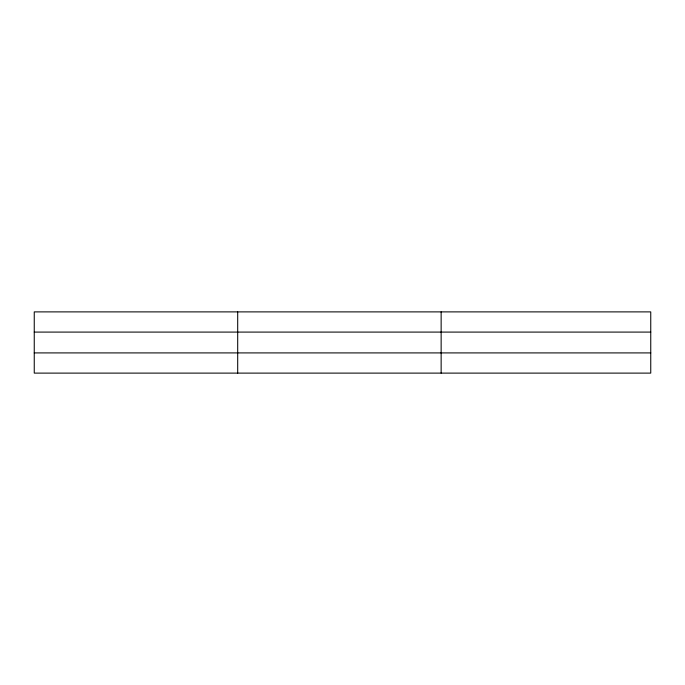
<?xml version="1.0" encoding="UTF-8"?>
<svg xmlns="http://www.w3.org/2000/svg" width="685" height="685" viewBox="0 0 685 685"><rect width="100%" height="100%" fill="white"/><g stroke="black" fill="none" stroke-linecap="round" stroke-linejoin="round"><path stroke-width="1.03" d="M237.695 373.111L237.695 311.889M441.14 373.111L441.14 311.889M650.75 332.088L650.75 311.889L34.25 311.889L34.25 373.111L650.75 373.111L650.75 332.088L34.25 332.088M34.25 352.912L650.75 352.912"/></g></svg>
